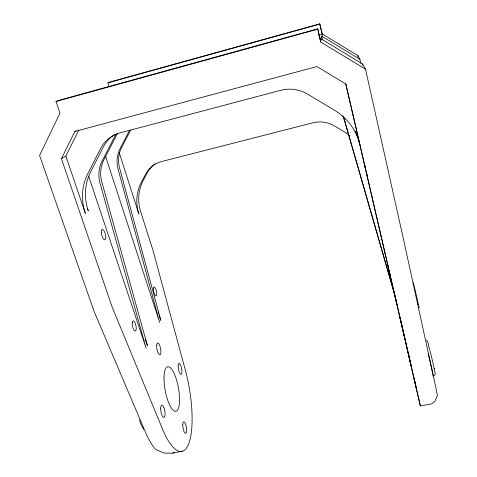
<?xml version="1.0" encoding="UTF-8"?>
<svg xmlns="http://www.w3.org/2000/svg" width="477" height="477" viewBox="0 0 477 477"><rect width="100%" height="100%" fill="white"/><g stroke="black" fill="none" stroke-linecap="round" stroke-linejoin="round"><path stroke-width="0.72" d="M151.644 166.735A27.529 26.062 40.4 0 0 147.614 172.251L143.446 180.008A43.693 41.386 36.4 0 0 140.733 211.937L152.956 250.246L185.267 369.848A62.481 18.651 79.8 0 1 188.689 443.777A62.481 18.651 79.8 0 1 162.311 428.62L112.304 307.426L61.432 158.68L74.865 131.449L316.871 66.559L345.801 83.982L420.386 405.969L431.291 403.924L434.72 401.646L437.415 395.558A66.029 1.407 76.8 0 0 433.235 375.488L403.983 241.547L365.507 69.171L320.574 41.976L321.248 38.643L320.109 38.84M108.959 86.236L107.88 82.825L110.622 81.841L319.823 23.85C319.668 27.642 325.117 35.888 320.228 38.333M320.574 41.976L317.736 28.829L60.209 99.967L56.036 101.47L59.983 113.174L39.585 155.46L94.142 311.529L145.354 431.947A62.26 19.831 80 0 0 155.77 449.549L164.386 453.15L172.507 453.132L182.596 451.188M318.523 35.322L322.118 34.332L319.823 23.85M61.432 158.68L65.874 156.098L78.812 129.947M129.583 130.287L120.132 148.52A29.95 28.167 46.3 0 0 118.087 169.18L159.67 322.458L105.602 156.378M130.692 130.012L121.629 147.476A29.735 27.982 46.4 0 0 119.584 167.999L160.803 320.317L159.193 315.369M434.249 375.769L435.268 374.183L434.243 368.327M74.865 131.449L76.087 130.829M172.507 453.132L174.284 452.458M107.88 82.825L319.709 24.118M56.036 101.47L317.557 29.246M426.355 340.179L427.487 341.115L428.745 345.223M322.196 33.933L357.762 55.499L359.914 59.303L360.851 63.459M359.914 59.303L321.748 36.169L322.571 39.669M321.194 38.911L362.556 63.96L365.507 69.171M143.75 429.646L140.727 423.952L139.475 419.933M413.207 282.789L414.179 286.17M65.874 156.098L85.335 213.344A54.461 50.717 40.5 0 1 87.774 173.765L100.617 148.544A34.69 32.406 46.4 0 1 120.097 132.868L280.571 90.338A35.399 35.304 -84.3 0 1 307.683 94.16L334.484 110.199A55.97 55.26 -6.2 0 1 359.944 145.038M87.559 208.717L88.269 210.816A53.794 50.168 40.7 0 1 90.725 171.678L103.443 146.749A34.261 32.042 46.7 0 1 114.85 134.55M418.085 304.278L418.401 305L418.108 303.217M88.764 176.52L146.099 348.109L100.057 183.383A32.543 30.361 44.5 0 1 102.114 161.065L114.391 137.126A32.967 30.987 48.2 0 1 116.251 133.989M145.306 339.248L147.423 345.61L101.822 181.993A32.293 30.146 44.6 0 1 103.879 159.837L116.078 136.07A32.71 30.766 48.4 0 1 117.73 133.256M158.042 311.833L158.734 313.949M119.226 152.682L138.861 214.018A44.134 41.761 36.2 0 1 141.58 181.791L145.777 173.962A27.803 26.301 40.1 0 1 161.804 161.5L312.703 122.851A28.62 28.209 -19.9 0 1 334.556 125.97L342.856 130.925A45.398 44.504 -10 0 1 349.51 135.766M394.121 292.449L344.501 120.115A33.283 32.979 -38.3 0 0 343.279 116.615M394.628 294.679L344.638 121.075A33.551 33.241 -37 0 0 342.683 115.947M414.352 286.838L417.435 299.961M317.736 28.829L320.699 41.35M394.205 292.616L394.097 292.168L394.175 292.508M399.988 317.39L399.905 317.014L399.994 317.432M404.895 338.95L400.125 318.165L402.284 327.347M402.451 328.075L402.534 328.426L402.433 327.973M365.096 167.093L364.666 165.239L365.549 169.091M366.819 174.576L367.242 176.389L367.099 175.763M387.92 265.713L387.616 264.425L388.618 268.795M389.798 273.893L390.091 275.14L389.083 270.757M409.165 357.535L410.798 364.422L408.467 354.232M413.845 377.51L413.625 376.568L413.774 377.235M408.902 356.414L408.646 355.317L409.004 356.885M411.389 367.23L411.639 368.292L411.269 366.652M416.2 387.753L416.415 388.666L416.045 387.032M394.026 291.53L404.723 337.799M394.986 295.996L396.912 304.362L395.779 299.484M400.161 318.123L400.4 319.161M402.099 326.632L403.262 331.658M403.423 332.362L407.561 350.488M409.856 360.529L411.132 366.109M415.199 383.43L414.078 378.517M415.324 383.955L415.968 386.746M345.819 83.994L394.664 294.595M407.71 351.15L408.92 356.379M400.167 318.195L400.418 319.274M402.01 326.113L402.254 327.192M410.977 365.376L420.386 405.969M394.354 293.283L395.284 297.344M400.722 320.586L401.056 322.053M404.89 338.521L411.216 365.966M414.263 379.358L414.954 382.369M415.079 382.834L415.437 384.384M409.648 359.694L410.035 361.369M410.244 362.21L410.625 363.862M366.354 172.519L366.908 174.934M362.556 63.96L362.872 65.379M357.762 55.499L358.09 56.954M417.578 300.611L418.013 302.722M413.279 283.737L413.47 284.757M418.854 306.013L419.235 308.053M428.65 346.475A12.128 0.31 76.7 0 1 428.692 345.962M428.99 346.892A12.128 0.31 76.7 0 1 429.455 348.568M429.598 349.086A12.128 0.31 76.7 0 1 429.896 350.249M430.057 350.875A12.128 0.31 76.7 0 1 431.339 356.086M431.488 356.707A12.128 0.31 76.7 0 1 432.764 362.228M432.889 362.794A12.128 0.31 76.7 0 1 433.754 366.825M433.873 367.433A12.128 0.31 76.7 0 1 434.118 368.787M428.179 353.379A18.502 0.411 76.8 0 1 433.134 376.109M355.097 130.978A55.266 54.599 -7.4 0 1 359.539 143.225M152.127 166.252A27.529 26.062 40.4 0 1 155.317 163.623M164.022 377.808A22.657 6.744 79.7 0 0 175.441 411.353A22.657 6.744 79.7 0 0 175.894 377.915A22.657 6.744 79.7 0 0 164.022 377.808M156.647 345.634A5.998 1.836 78.8 0 0 159.7 354.828A5.998 1.836 78.8 0 0 160.016 346.385A5.998 1.836 78.8 0 0 156.647 345.634M160.666 408.157A6.32 1.974 80.4 0 0 163.832 417.488A6.32 1.974 80.4 0 0 164.118 408.103A6.32 1.974 80.4 0 0 160.666 408.157M182.757 424.816A5.909 1.699 80.6 0 0 185.619 433.444A5.909 1.699 80.6 0 0 185.696 424.572A5.909 1.699 80.6 0 0 182.757 424.816M178.183 365.877A5.617 1.598 79.2 0 0 180.962 374.391A5.617 1.598 79.2 0 0 181.075 366.342A5.617 1.598 79.2 0 0 178.183 365.877M132.236 322.941A5.217 1.735 78.2 0 0 134.979 331.038A5.217 1.735 78.2 0 0 135.45 323.859A5.217 1.735 78.2 0 0 132.236 322.941M101.279 232.108A5.408 1.86 75.5 0 0 104.785 239.806A5.408 1.86 75.5 0 0 104.505 231.75A5.408 1.86 75.5 0 0 101.279 232.108M153.338 288.567A4.651 1.383 77.4 0 0 155.729 295.901A4.651 1.383 77.4 0 0 156.003 289.742A4.651 1.383 77.4 0 0 153.338 288.567"/></g></svg>
